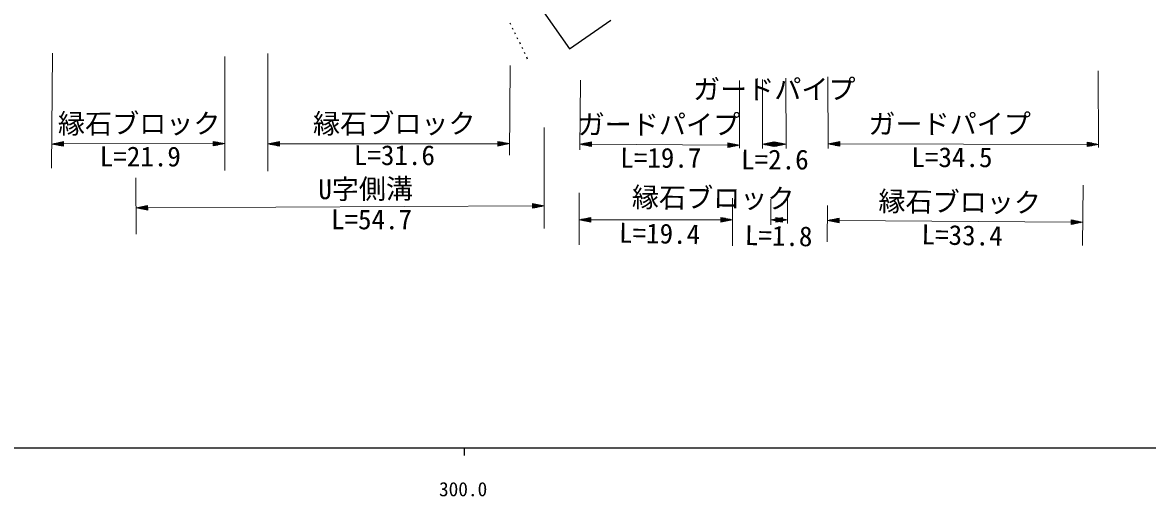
# Model space of a CAD drawing. Units: millimetres, scale not verified. Extents: x 40000 to 680000, y 20000 to 380000.
# Drawn here: x 310913 to 456272, y 198715 to 259961 of the extents above; entities that cross this region are included whole.
import ezdxf
from ezdxf.enums import TextEntityAlignment as Align

# ---------------------------------------------------------------- set-up
doc = ezdxf.new("R2010")
doc.units = ezdxf.units.MM
doc.header["$LTSCALE"] = 1000
for name, color, linetype, lineweight in [('M-BGD', 7, 'Continuous', 25), ('M-STR-HTXT', 7, 'Continuous', 13), ('M-TTL-BAND', 7, 'Continuous', 25)]:
    doc.layers.add(name, color=color, linetype=linetype, lineweight=lineweight)
doc.styles.add('ＭＳ ゴシック', font='')
doc.styles.get('ＭＳ ゴシック').set_extended_font_data('MS Gothic')

msp = doc.modelspace()

# ---------------------------------------------------------------- linework, layer by layer
at = {"layer": 'M-BGD'}
for p, q in [((377428, 262481), (381577, 256554)), ((381577, 256554), (386911, 260280)), ((373887, 259922), (373974, 259742)), ((374192, 259292), (374279, 259112)), ((374497, 258662), (374585, 258482)), ((374803, 258032), (374890, 257852)), ((375108, 257402), (375195, 257222)), ((375413, 256772), (375501, 256592)), ((375719, 256142), (375806, 255962)), ((376024, 255512), (376135, 255283))]:
    msp.add_line(p, q, dxfattribs=at)
at = {"layer": 'M-STR-HTXT'}
for p, q in [((314809, 255992), (314672, 241154)), ((342594, 255961), (342624, 240760)), ((337047, 255578), (337065, 240822)), ((373921, 254411), (373821, 242802)), ((414987, 252925), (414999, 243668)), ((449897, 253723), (449961, 243800)), ((383008, 252509), (382905, 243513)), ((403575, 252486), (403551, 243724)), ((406545, 252591), (406507, 243700)), ((409558, 252768), (409571, 243694)), ((378297, 246406), (378330, 233358)), ((314701, 244261), (316200, 244564)), ((314701, 244261), (316201, 244264)), ((314701, 244261), (316201, 243964)), ((316200, 244324), (315000, 244322)), ((316201, 244204), (315001, 244202)), ((315300, 244382), (316200, 244384)), ((316200, 244444), (315600, 244443)), ((315900, 244504), (316200, 244504)), ((316201, 243964), (316200, 244564)), ((316201, 244264), (335561, 244305)), ((337061, 244308), (335560, 244605)), ((335560, 244605), (335561, 244005)), ((335860, 244546), (335560, 244545)), ((335560, 244485), (336160, 244487)), ((336461, 244427), (335561, 244425)), ((335561, 244365), (336761, 244368)), ((337061, 244308), (335561, 244005)), ((337061, 244308), (335561, 244305)), ((335561, 244245), (336761, 244248)), ((342617, 244269), (344117, 244570)), ((342617, 244269), (344117, 244270)), ((342617, 244269), (344117, 243970)), ((344117, 244330), (342917, 244329)), ((344117, 244210), (342917, 244209)), ((343217, 244389), (344117, 244390)), ((344117, 244450), (343517, 244450)), ((343817, 244510), (344117, 244510)), ((344117, 243970), (344117, 244570)), ((344117, 244270), (372334, 244303)), ((373834, 244305), (372333, 244603)), ((372333, 244603), (372334, 244003)), ((372633, 244544), (372333, 244543)), ((372333, 244483), (372933, 244484)), ((373233, 244424), (372333, 244423)), ((372333, 244363), (373533, 244365)), ((373834, 244305), (372334, 244003)), ((373834, 244305), (372334, 244303)), ((372334, 244243), (373534, 244245)), ((382913, 244235), (384415, 244525)), ((382913, 244235), (384411, 243925)), ((382913, 244235), (384413, 244225)), ((384413, 244285), (383213, 244293)), ((383514, 244351), (384414, 244345)), ((384414, 244405), (383814, 244409)), ((384114, 244467), (384414, 244465)), ((384411, 243925), (384415, 244525)), ((384413, 244225), (402053, 244109)), ((402054, 244409), (402051, 243809)), ((402953, 244224), (402053, 244229)), ((403552, 244100), (402054, 244409)), ((402354, 244347), (402054, 244349)), ((402054, 244289), (402654, 244286)), ((406510, 244227), (408008, 244534)), ((406510, 244227), (408010, 244234)), ((406510, 244227), (408011, 243934)), ((408009, 244294), (406809, 244288)), ((407109, 244350), (408009, 244354)), ((408009, 244414), (407409, 244411)), ((407709, 244473), (408009, 244474)), ((408011, 243934), (408008, 244534)), ((408010, 244234), (408070, 244235)), ((409570, 244242), (408069, 244535)), ((408069, 244535), (408072, 243935)), ((408369, 244476), (408069, 244475)), ((408070, 244415), (408670, 244417)), ((408970, 244359), (408070, 244355)), ((408070, 244295), (409270, 244300)), ((409570, 244242), (408070, 244235)), ((409570, 244242), (408072, 243935)), ((414998, 244267), (416499, 244565)), ((414998, 244267), (416498, 243965)), ((414998, 244267), (416498, 244265)), ((416498, 244325), (415298, 244327)), ((416498, 244205), (415298, 244207)), ((415598, 244386), (416498, 244385)), ((416499, 244445), (415899, 244446)), ((416199, 244505), (416499, 244505)), ((416498, 243965), (416499, 244565)), ((448458, 244218), (416498, 244265)), ((448459, 244518), (448458, 243918)), ((448758, 244458), (448458, 244458)), ((448458, 244398), (449058, 244397)), ((449358, 244337), (448458, 244338)), ((448458, 244278), (449658, 244276)), ((449958, 244216), (448458, 244218)), ((449958, 244216), (448458, 243918)), ((449958, 244216), (448459, 244518)), ((315301, 244142), (316201, 244144)), ((316201, 244084), (315601, 244083)), ((315901, 244024), (316201, 244024)), ((336461, 244187), (335561, 244185)), ((335561, 244125), (336161, 244127)), ((335861, 244066), (335561, 244065)), ((343217, 244149), (344117, 244150)), ((344117, 244090), (343517, 244090)), ((343817, 244030), (344117, 244030)), ((373234, 244184), (372334, 244183)), ((372334, 244123), (372934, 244124)), ((372634, 244064), (372334, 244063)), ((384413, 244165), (383213, 244173)), ((383512, 244111), (384412, 244105)), ((384412, 244045), (383812, 244049)), ((384111, 243987), (384411, 243985)), ((403552, 244100), (402051, 243809)), ((402051, 243929), (402651, 243926)), ((402351, 243867), (402051, 243869)), ((402052, 244049), (403252, 244042)), ((402952, 243984), (402052, 243989)), ((402053, 244169), (403253, 244162)), ((403552, 244100), (402053, 244109)), ((408010, 244174), (406810, 244168)), ((407110, 244110), (408010, 244114)), ((408011, 244054), (407411, 244051)), ((407711, 243993), (408011, 243994)), ((408071, 244175), (409271, 244180)), ((408971, 244119), (408071, 244115)), ((408071, 244055), (408671, 244057)), ((408372, 243996), (408072, 243995)), ((415598, 244146), (416498, 244145)), ((416498, 244085), (415898, 244086)), ((416198, 244025), (416498, 244025)), ((448458, 244158), (449658, 244156)), ((449358, 244097), (448458, 244098)), ((448458, 244038), (449058, 244037)), ((448758, 243978), (448458, 243978)), ((325572, 239889), (325597, 232618)), ((447944, 238924), (447860, 231163)), ((382828, 237945), (382828, 231253)), ((402640, 237255), (402655, 231091)), ((407601, 237114), (407608, 233832)), ((409750, 237633), (409737, 233969)), ((325585, 236015), (327084, 236322)), ((325585, 236015), (327085, 236022)), ((325585, 236015), (327087, 235722)), ((327085, 236082), (325885, 236076)), ((327086, 235962), (325886, 235956)), ((326185, 236137), (327085, 236142)), ((326186, 235897), (327086, 235902)), ((327085, 236202), (326485, 236199)), ((327086, 235842), (326486, 235839)), ((326784, 236260), (327084, 236262)), ((326787, 235780), (327087, 235782)), ((327087, 235722), (327084, 236322)), ((327085, 236022), (376823, 236253)), ((378323, 236260), (376822, 236553)), ((376822, 236553), (376824, 235953)), ((377122, 236494), (376822, 236493)), ((376822, 236433), (377422, 236436)), ((377722, 236377), (376822, 236373)), ((376823, 236313), (378023, 236318)), ((378323, 236260), (376823, 236253)), ((376823, 236193), (378023, 236198)), ((378323, 236260), (376824, 235953)), ((377724, 236137), (376824, 236133)), ((376824, 236073), (377424, 236076)), ((377124, 236014), (376824, 236013)), ((414939, 236307), (414895, 231630)), ((382828, 234475), (384328, 234776)), ((382828, 234475), (384328, 234476)), ((382828, 234475), (384328, 234176)), ((384328, 234536), (383128, 234535)), ((384328, 234416), (383128, 234415)), ((383428, 234595), (384328, 234596)), ((383428, 234355), (384328, 234356)), ((384328, 234656), (383728, 234655)), ((384328, 234296), (383728, 234295)), ((384028, 234716), (384328, 234716)), ((384028, 234236), (384328, 234236)), ((384328, 234176), (384328, 234776)), ((384328, 234476), (401147, 234483)), ((402647, 234483), (401146, 234783)), ((401146, 234783), (401147, 234183)), ((401446, 234723), (401146, 234723)), ((401146, 234663), (401746, 234663)), ((402046, 234603), (401146, 234603)), ((401147, 234543), (402347, 234543)), ((402647, 234483), (401147, 234183)), ((402647, 234483), (401147, 234483)), ((401147, 234423), (402347, 234423)), ((402047, 234363), (401147, 234363)), ((401147, 234303), (401747, 234303)), ((401447, 234243), (401147, 234243)), ((407606, 234455), (409106, 234759)), ((407606, 234455), (409106, 234459)), ((407606, 234455), (409107, 234159)), ((409106, 234519), (407906, 234516)), ((409107, 234399), (407907, 234396)), ((408206, 234577), (409106, 234579)), ((408207, 234337), (409107, 234339)), ((409738, 234461), (408238, 234757)), ((408238, 234757), (408239, 234157)), ((408538, 234697), (408238, 234697)), ((408238, 234637), (408838, 234638)), ((409138, 234579), (408238, 234577)), ((408238, 234517), (409438, 234520)), ((409738, 234461), (408238, 234457)), ((409738, 234461), (408239, 234157)), ((408239, 234397), (409439, 234400)), ((409139, 234339), (408239, 234337)), ((408239, 234277), (408839, 234278)), ((408539, 234217), (408239, 234217)), ((409106, 234639), (408506, 234637)), ((409107, 234279), (408507, 234277)), ((408806, 234698), (409106, 234699)), ((408807, 234218), (409107, 234219)), ((409107, 234159), (409106, 234759)), ((414921, 234395), (416424, 234684)), ((414921, 234395), (416419, 234084)), ((414921, 234395), (416421, 234384)), ((416421, 234324), (415221, 234332)), ((416422, 234444), (415222, 234452)), ((415521, 234270), (416421, 234264)), ((415522, 234510), (416422, 234504)), ((416420, 234204), (415820, 234208)), ((416423, 234564), (415823, 234568)), ((416120, 234146), (416420, 234144)), ((416123, 234626), (416423, 234624)), ((416419, 234084), (416424, 234684)), ((416421, 234384), (446392, 234162)), ((446395, 234462), (446390, 233862)), ((447892, 234151), (446390, 233862)), ((447291, 234036), (446391, 234042)), ((447892, 234151), (446392, 234162)), ((446392, 234102), (447592, 234093)), ((447293, 234276), (446393, 234282)), ((446393, 234222), (447593, 234213)), ((446694, 234400), (446394, 234402)), ((446394, 234342), (446994, 234338)), ((447892, 234151), (446395, 234462)), ((446391, 233982), (446991, 233978)), ((446691, 233920), (446391, 233922))]:
    msp.add_line(p, q, dxfattribs=at)
at = {"layer": 'M-TTL-BAND'}
for p, q in [((40000, 205000), (579000, 205000)), ((368000, 205000), (368000, 204000))]:
    msp.add_line(p, q, dxfattribs=at)

# ---------------------------------------------------------------- texts
at = {"layer": 'M-STR-HTXT', "style": 'ＭＳ ゴシック'}
for s, rotation, p in [('ガードパイプ', 0.054, (397551, 249284)), ('縁石ブロック', 0.054, (315494, 244840)), ('縁石ブロック', 0.054, (348451, 244844)), ('ガードパイプ', 0.054, (382643, 244724)), ('ガードパイプ', 0.054, (420204, 244800)), ('L=21.9', 359.903, (320895, 240606)), ('L=31.6', 359.903, (353728, 240776)), ('L=19.7', 359.903, (388150, 240439)), ('L=2.6', 359.903, (403764, 240211)), ('L=34.5', 359.903, (425767, 240514)), ('U字側溝', 0.434, (349147, 236357)), ('縁石ブロック', 359.476, (389633, 235345)), ('縁石ブロック', 359.476, (421482, 234825)), ('L=54.7', 359.903, (350771, 232474)), ('L=19.4', 358.837, (387957, 230752)), ('L=1.8', 358.837, (404214, 230442)), ('L=33.4', 358.837, (427044, 230538))]:
    msp.add_text(s, height=2566, rotation=rotation, dxfattribs=at).set_placement(p, align=Align.BOTTOM_LEFT)
at = {"layer": 'M-TTL-BAND', "style": 'ＭＳ ゴシック'}
msp.add_text('300.0', height=1833, dxfattribs=at).set_placement((367844, 198195), align=Align.BOTTOM_CENTER)

doc.saveas('drawing.dxf')
